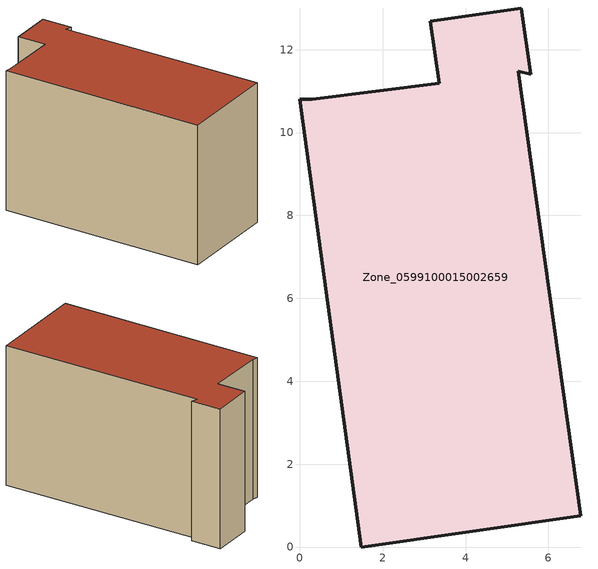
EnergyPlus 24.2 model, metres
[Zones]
Zone_0599100015002659
 floor ground (C_G): 6.78,0.76 1.49,0 0,10.8 0.3,10.8 3.37,11.18 3.15,12.68 5.35,13.01 5.58,11.4 5.27,11.48 z1.36
 wall outside (C_F): 5.58,11.4 5.35,13.01 3.15,12.68 3.37,11.18 0.3,10.8 0,10.8 1.49,0 6.78,0.76 5.27,11.48 5.58,11.4 z1.36:8.86
 roof outside (C_R): 6.78,0.76 5.27,11.48 5.58,11.4 5.35,13.01 3.15,12.68 3.37,11.18 0.3,10.8 0,10.8 1.49,0 z8.86
[BUILDING]
Pand.0599100015002659: North Axis=0; Terrain=City; Loads Convergence Tolerance Value=0.04; Temperature Convergence Tolerance Value=0.4; Solar Distribution=FullExterior; Maximum Number of Warmup Days=25; Minimum Number of Warmup Days=1
[Site:Location]
Rotterdam.The.Hague.AP_ZH_NLD Design_Conditions: Latitude=51.96; Longitude=4.45; Time Zone=1; Elevation=-4.5
[SITE:GROUNDTEMPERATURE:BUILDINGSURFACE]
18, 18, 18, 18, 18, 18, 18, 18, 18, 18, 18, 18
[MATERIAL] Thermal Absorptance=0.9; Solar Absorptance=0.7; Visible Absorptance=0.7
Name | Roughness | Thickness | Conductivity | Density | Specific Heat
G.TI.1975-1991 | MediumSmooth | 0.15 | 0.288461 | 540 | 1210
F.TI.1975-1991 | Rough | 0.3 | 0.230769 | 1920 | 840
R.TI.1975-1991 | MediumRough | 0.2 | 0.153846 | 1500 | 1000
[CONSTRUCTION]
C_G: G.TI.1975-1991
C_F: F.TI.1975-1991
C_R: R.TI.1975-1991
[ZONE]
Zone_0599100015002659: Type=1; Multiplier=1; Ceiling Height=Autocalculate; Volume=Autocalculate; Floor Area=autocalculate; Part of Total Floor Area=Yes
[ZONEINFILTRATION:DESIGNFLOWRATE]
Infil_Zone_0599100015002659: Zone or ZoneList or Space or SpaceList=Zone_0599100015002659; Schedule=AlwaysOn; Design Flow Rate Calculation Method=Flow/Area; Flow Rate per Floor Area=0.003; Constant Term Coefficient=1; Temperature Term Coefficient=0; Velocity Term Coefficient=0; Velocity Squared Term Coefficient=0
[HVACTEMPLATE:ZONE:IDEALLOADSAIRSYSTEM]
Zone_0599100015002659: Maximum Heating Supply Air Temperature=50; Minimum Cooling Supply Air Temperature=13; Maximum Heating Supply Air Humidity Ratio=0.0156; Minimum Cooling Supply Air Humidity Ratio=0.0077; Heating Limit=NoLimit; Cooling Limit=NoLimit; Dehumidification Control Type=ConstantSensibleHeatRatio; Cooling Sensible Heat Ratio=0.7; Dehumidification Setpoint=60; Humidification Control Type=None; Humidification Setpoint=30; Outdoor Air Method=None; Outdoor Air Flow Rate per Person=0.00944; Outdoor Air Flow Rate per Zone Floor Area=0; Outdoor Air Flow Rate per Zone=0; Demand Controlled Ventilation Type=None; Outdoor Air Economizer Type=NoEconomizer; Heat Recovery Type=None; Sensible Heat Recovery Effectiveness=0.7; Latent Heat Recovery Effectiveness=0.65
[ZONECONTROL:THERMOSTAT]
ThermostatControl_Zone_0599100015002659: Zone or ZoneList=Zone_0599100015002659; Control Type Schedule=DualSetpointControlType; Control 1=Thermostat_Zone_0599100015002659; Temperature Difference Between Cutout And Setpoint=0
[THERMOSTATSETPOINT:DUALSETPOINT]
Thermostat_Zone_0599100015002659: Heating Setpoint Temperature Schedule=HeatingSetpoint_Zone_0599100015002659; Cooling Setpoint Temperature Schedule=CoolingSetpoint_Zone_0599100015002659
[SCHEDULE:COMPACT]
HeatingSetpoint_Zone_0599100015002659: Through: 12/31, For: AllDays, Until: 24:00, 21
CoolingSetpoint_Zone_0599100015002659: Through: 12/31, For: AllDays, Until: 24:00, 24
DualSetpointControlType: Through: 12/31, For: AllDays, Until: 24:00, 4
AlwaysOn: Through: 12/31, For: AllDays, Until: 24:00, 1
